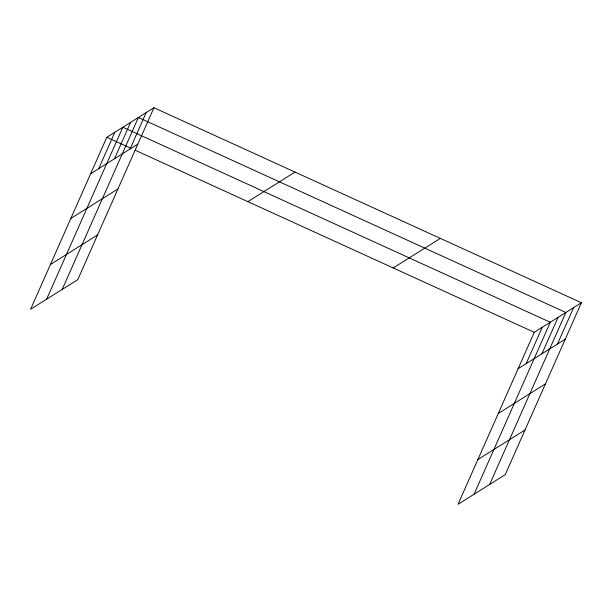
<?xml version="1.0" encoding="UTF-8"?>
<svg xmlns="http://www.w3.org/2000/svg" width="612" height="612" viewBox="0 0 612 612"><rect width="100%" height="100%" fill="white"/><g stroke="black" fill="none" stroke-linecap="round" stroke-linejoin="round"><path stroke-width="0.92" d="M153.949 107.727L106.809 137.287L30.6 309.259L77.739 279.692L153.949 107.727L581.4 302.741L505.191 474.713L458.051 504.273L534.261 332.308L581.4 302.741M98.685 168.683L114.819 132.261M46.627 299.207L122.836 127.235L550.287 322.256L474.078 494.228M114.475 158.776L130.616 122.354M62.187 289.453L138.388 117.481L565.84 312.495L489.638 484.467M130.035 149.022L146.169 112.6M526.136 363.696L542.27 327.282M541.926 353.797L558.067 317.376M557.478 344.043L573.62 307.622M90.668 173.709L137.807 144.141M70.847 218.438L117.986 188.879M50.421 264.529L97.56 234.962M247.868 201.646L295.007 172.079M393.202 267.949L440.342 238.389M518.119 368.722L565.259 339.163M498.298 413.46L545.437 383.892M477.873 459.543L525.012 429.984M106.809 137.287L130.892 148.272M135.191 150.238L534.261 332.308"/></g></svg>
